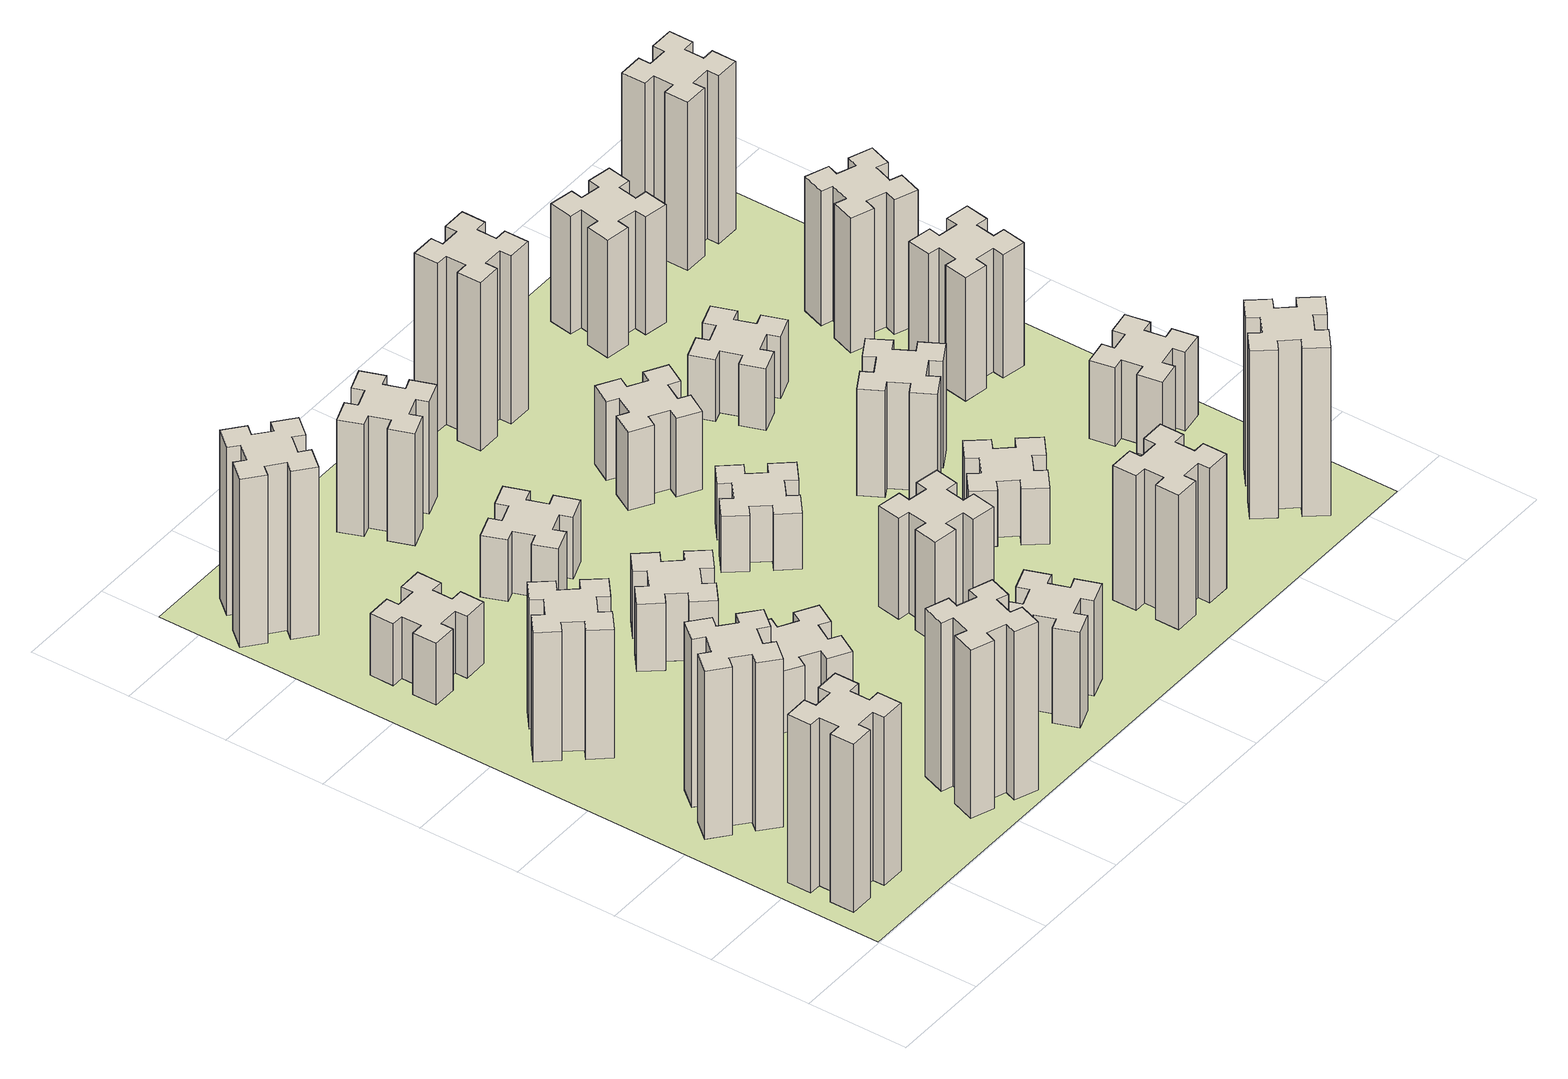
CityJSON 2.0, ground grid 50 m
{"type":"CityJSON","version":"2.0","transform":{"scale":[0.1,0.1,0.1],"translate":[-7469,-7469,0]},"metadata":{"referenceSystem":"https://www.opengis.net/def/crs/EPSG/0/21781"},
"CityObjects":{
"building1":{"type":"Building","attributes":{"class":"1000","function":"1000","usage":"1000","yearOfConstruction":2016,"roofType":"1000","measuredHeight":90,"storeysAboveGround":30,"storeysBelowGround":0},"geometry":[{"type":"Solid","lod":"1","boundaries":[[[[0,1,2,3,4,5,6,7,8,9,10,11,12,13,14,15,16,17,18,19]],[[17,16,20,21]],[[16,15,22,20]],[[15,14,23,22]],[[14,13,24,23]],[[13,12,25,24]],[[12,11,26,25]],[[11,10,27,26]],[[10,9,28,27]],[[9,8,29,28]],[[8,7,30,29]],[[7,6,31,30]],[[6,5,32,31]],[[5,4,33,32]],[[4,3,34,33]],[[3,2,35,34]],[[2,1,36,35]],[[1,0,37,36]],[[0,19,38,37]],[[19,18,39,38]],[[18,17,21,39]],[[24,25,26,27,28,29,30,31,32,33,34,35,36,37,38,39,21,20,22,23]]]]}]},
"building2":{"type":"Building","attributes":{"class":"1000","function":"1000","usage":"1000","yearOfConstruction":2016,"roofType":"1000","measuredHeight":90,"storeysAboveGround":30,"storeysBelowGround":0},"geometry":[{"type":"Solid","lod":"1","boundaries":[[[[40,41,42,43,44,45,46,47,48,49,50,51,52,53,54,55,56,57,58,59]],[[57,56,60,61]],[[56,55,62,60]],[[55,54,63,62]],[[54,53,64,63]],[[53,52,65,64]],[[52,51,66,65]],[[51,50,67,66]],[[50,49,68,67]],[[49,48,69,68]],[[48,47,70,69]],[[47,46,71,70]],[[46,45,72,71]],[[45,44,73,72]],[[44,43,74,73]],[[43,42,75,74]],[[42,41,76,75]],[[41,40,77,76]],[[40,59,78,77]],[[59,58,79,78]],[[58,57,61,79]],[[64,65,66,67,68,69,70,71,72,73,74,75,76,77,78,79,61,60,62,63]]]]}]},
"building3":{"type":"Building","attributes":{"class":"1000","function":"1000","usage":"1000","yearOfConstruction":2016,"roofType":"1000","measuredHeight":69,"storeysAboveGround":30,"storeysBelowGround":0},"geometry":[{"type":"Solid","lod":"1","boundaries":[[[[80,81,82,83,84,85,86,87,88,89,90,91,92,93,94,95,96,97,98,99]],[[97,96,100,101]],[[96,95,102,100]],[[95,94,103,102]],[[94,93,104,103]],[[93,92,105,104]],[[92,91,106,105]],[[91,90,107,106]],[[90,89,108,107]],[[89,88,109,108]],[[88,87,110,109]],[[87,86,111,110]],[[86,85,112,111]],[[85,84,113,112]],[[84,83,114,113]],[[83,82,115,114]],[[82,81,116,115]],[[81,80,117,116]],[[80,99,118,117]],[[99,98,119,118]],[[98,97,101,119]],[[104,105,106,107,108,109,110,111,112,113,114,115,116,117,118,119,101,100,102,103]]]]}]},
"building4":{"type":"Building","attributes":{"class":"1000","function":"1000","usage":"1000","yearOfConstruction":2016,"roofType":"1000","measuredHeight":33,"storeysAboveGround":30,"storeysBelowGround":0},"geometry":[{"type":"Solid","lod":"1","boundaries":[[[[120,121,122,123,124,125,126,127,128,129,130,131,132,133,134,135,136,137,138,139]],[[137,136,140,141]],[[136,135,142,140]],[[135,134,143,142]],[[134,133,144,143]],[[133,132,145,144]],[[132,131,146,145]],[[131,130,147,146]],[[130,129,148,147]],[[129,128,149,148]],[[128,127,150,149]],[[127,126,151,150]],[[126,125,152,151]],[[125,124,153,152]],[[124,123,154,153]],[[123,122,155,154]],[[122,121,156,155]],[[121,120,157,156]],[[120,139,158,157]],[[139,138,159,158]],[[138,137,141,159]],[[144,145,146,147,148,149,150,151,152,153,154,155,156,157,158,159,141,140,142,143]]]]}]},
"building5":{"type":"Building","attributes":{"class":"1000","function":"1000","usage":"1000","yearOfConstruction":2016,"roofType":"1000","measuredHeight":90,"storeysAboveGround":30,"storeysBelowGround":0},"geometry":[{"type":"Solid","lod":"1","boundaries":[[[[160,161,162,163,164,165,166,167,168,169,170,171,172,173,174,175,176,177,178,179]],[[177,176,180,181]],[[176,175,182,180]],[[175,174,183,182]],[[174,173,184,183]],[[173,172,185,184]],[[172,171,186,185]],[[171,170,187,186]],[[170,169,188,187]],[[169,168,189,188]],[[168,167,190,189]],[[167,166,191,190]],[[166,165,192,191]],[[165,164,193,192]],[[164,163,194,193]],[[163,162,195,194]],[[162,161,196,195]],[[161,160,197,196]],[[160,179,198,197]],[[179,178,199,198]],[[178,177,181,199]],[[184,185,186,187,188,189,190,191,192,193,194,195,196,197,198,199,181,180,182,183]]]]}]},
"building6":{"type":"Building","attributes":{"class":"1000","function":"1000","usage":"1000","yearOfConstruction":2016,"roofType":"1000","measuredHeight":90,"storeysAboveGround":30,"storeysBelowGround":0},"geometry":[{"type":"Solid","lod":"1","boundaries":[[[[200,201,202,203,204,205,206,207,208,209,210,211,212,213,214,215,216,217,218,219]],[[217,216,220,221]],[[216,215,222,220]],[[215,214,223,222]],[[214,213,224,223]],[[213,212,225,224]],[[212,211,226,225]],[[211,210,227,226]],[[210,209,228,227]],[[209,208,229,228]],[[208,207,230,229]],[[207,206,231,230]],[[206,205,232,231]],[[205,204,233,232]],[[204,203,234,233]],[[203,202,235,234]],[[202,201,236,235]],[[201,200,237,236]],[[200,219,238,237]],[[219,218,239,238]],[[218,217,221,239]],[[224,225,226,227,228,229,230,231,232,233,234,235,236,237,238,239,221,220,222,223]]]]}]},
"building7":{"type":"Building","attributes":{"class":"1000","function":"1000","usage":"1000","yearOfConstruction":2016,"roofType":"1000","measuredHeight":33,"storeysAboveGround":30,"storeysBelowGround":0},"geometry":[{"type":"Solid","lod":"1","boundaries":[[[[240,241,242,243,244,245,246,247,248,249,250,251,252,253,254,255,256,257,258,259]],[[257,256,260,261]],[[256,255,262,260]],[[255,254,263,262]],[[254,253,264,263]],[[253,252,265,264]],[[252,251,266,265]],[[251,250,267,266]],[[250,249,268,267]],[[249,248,269,268]],[[248,247,270,269]],[[247,246,271,270]],[[246,245,272,271]],[[245,244,273,272]],[[244,243,274,273]],[[243,242,275,274]],[[242,241,276,275]],[[241,240,277,276]],[[240,259,278,277]],[[259,258,279,278]],[[258,257,261,279]],[[264,265,266,267,268,269,270,271,272,273,274,275,276,277,278,279,261,260,262,263]]]]}]},
"building8":{"type":"Building","attributes":{"class":"1000","function":"1000","usage":"1000","yearOfConstruction":2016,"roofType":"1000","measuredHeight":36,"storeysAboveGround":30,"storeysBelowGround":0},"geometry":[{"type":"Solid","lod":"1","boundaries":[[[[280,281,282,283,284,285,286,287,288,289,290,291,292,293,294,295,296,297,298,299]],[[297,296,300,301]],[[296,295,302,300]],[[295,294,303,302]],[[294,293,304,303]],[[293,292,305,304]],[[292,291,306,305]],[[291,290,307,306]],[[290,289,308,307]],[[289,288,309,308]],[[288,287,310,309]],[[287,286,311,310]],[[286,285,312,311]],[[285,284,313,312]],[[284,283,314,313]],[[283,282,315,314]],[[282,281,316,315]],[[281,280,317,316]],[[280,299,318,317]],[[299,298,319,318]],[[298,297,301,319]],[[304,305,306,307,308,309,310,311,312,313,314,315,316,317,318,319,301,300,302,303]]]]}]},
"building9":{"type":"Building","attributes":{"class":"1000","function":"1000","usage":"1000","yearOfConstruction":2016,"roofType":"1000","measuredHeight":51,"storeysAboveGround":30,"storeysBelowGround":0},"geometry":[{"type":"Solid","lod":"1","boundaries":[[[[320,321,322,323,324,325,326,327,328,329,330,331,332,333,334,335,336,337,338,339]],[[337,336,340,341]],[[336,335,342,340]],[[335,334,343,342]],[[334,333,344,343]],[[333,332,345,344]],[[332,331,346,345]],[[331,330,347,346]],[[330,329,348,347]],[[329,328,349,348]],[[328,327,350,349]],[[327,326,351,350]],[[326,325,352,351]],[[325,324,353,352]],[[324,323,354,353]],[[323,322,355,354]],[[322,321,356,355]],[[321,320,357,356]],[[320,339,358,357]],[[339,338,359,358]],[[338,337,341,359]],[[344,345,346,347,348,349,350,351,352,353,354,355,356,357,358,359,341,340,342,343]]]]}]},
"building10":{"type":"Building","attributes":{"class":"1000","function":"1000","usage":"1000","yearOfConstruction":2016,"roofType":"1000","measuredHeight":33,"storeysAboveGround":30,"storeysBelowGround":0},"geometry":[{"type":"Solid","lod":"1","boundaries":[[[[360,361,362,363,364,365,366,367,368,369,370,371,372,373,374,375,376,377,378,379]],[[377,376,380,381]],[[376,375,382,380]],[[375,374,383,382]],[[374,373,384,383]],[[373,372,385,384]],[[372,371,386,385]],[[371,370,387,386]],[[370,369,388,387]],[[369,368,389,388]],[[368,367,390,389]],[[367,366,391,390]],[[366,365,392,391]],[[365,364,393,392]],[[364,363,394,393]],[[363,362,395,394]],[[362,361,396,395]],[[361,360,397,396]],[[360,379,398,397]],[[379,378,399,398]],[[378,377,381,399]],[[384,385,386,387,388,389,390,391,392,393,394,395,396,397,398,399,381,380,382,383]]]]}]},
"building11":{"type":"Building","attributes":{"class":"1000","function":"1000","usage":"1000","yearOfConstruction":2016,"roofType":"1000","measuredHeight":60,"storeysAboveGround":30,"storeysBelowGround":0},"geometry":[{"type":"Solid","lod":"1","boundaries":[[[[400,401,402,403,404,405,406,407,408,409,410,411,412,413,414,415,416,417,418,419]],[[417,416,420,421]],[[416,415,422,420]],[[415,414,423,422]],[[414,413,424,423]],[[413,412,425,424]],[[412,411,426,425]],[[411,410,427,426]],[[410,409,428,427]],[[409,408,429,428]],[[408,407,430,429]],[[407,406,431,430]],[[406,405,432,431]],[[405,404,433,432]],[[404,403,434,433]],[[403,402,435,434]],[[402,401,436,435]],[[401,400,437,436]],[[400,419,438,437]],[[419,418,439,438]],[[418,417,421,439]],[[424,425,426,427,428,429,430,431,432,433,434,435,436,437,438,439,421,420,422,423]]]]}]},
"building12":{"type":"Building","attributes":{"class":"1000","function":"1000","usage":"1000","yearOfConstruction":2016,"roofType":"1000","measuredHeight":54,"storeysAboveGround":30,"storeysBelowGround":0},"geometry":[{"type":"Solid","lod":"1","boundaries":[[[[440,441,442,443,444,445,446,447,448,449,450,451,452,453,454,455,456,457,458,459]],[[457,456,460,461]],[[456,455,462,460]],[[455,454,463,462]],[[454,453,464,463]],[[453,452,465,464]],[[452,451,466,465]],[[451,450,467,466]],[[450,449,468,467]],[[449,448,469,468]],[[448,447,470,469]],[[447,446,471,470]],[[446,445,472,471]],[[445,444,473,472]],[[444,443,474,473]],[[443,442,475,474]],[[442,441,476,475]],[[441,440,477,476]],[[440,459,478,477]],[[459,458,479,478]],[[458,457,461,479]],[[464,465,466,467,468,469,470,471,472,473,474,475,476,477,478,479,461,460,462,463]]]]}]},
"building13":{"type":"Building","attributes":{"class":"1000","function":"1000","usage":"1000","yearOfConstruction":2016,"roofType":"1000","measuredHeight":30,"storeysAboveGround":30,"storeysBelowGround":0},"geometry":[{"type":"Solid","lod":"1","boundaries":[[[[480,481,482,483,484,485,486,487,488,489,490,491,492,493,494,495,496,497,498,499]],[[497,496,500,501]],[[496,495,502,500]],[[495,494,503,502]],[[494,493,504,503]],[[493,492,505,504]],[[492,491,506,505]],[[491,490,507,506]],[[490,489,508,507]],[[489,488,509,508]],[[488,487,510,509]],[[487,486,511,510]],[[486,485,512,511]],[[485,484,513,512]],[[484,483,514,513]],[[483,482,515,514]],[[482,481,516,515]],[[481,480,517,516]],[[480,499,518,517]],[[499,498,519,518]],[[498,497,501,519]],[[504,505,506,507,508,509,510,511,512,513,514,515,516,517,518,519,501,500,502,503]]]]}]},
"building14":{"type":"Building","attributes":{"class":"1000","function":"1000","usage":"1000","yearOfConstruction":2016,"roofType":"1000","measuredHeight":72,"storeysAboveGround":30,"storeysBelowGround":0},"geometry":[{"type":"Solid","lod":"1","boundaries":[[[[520,521,522,523,524,525,526,527,528,529,530,531,532,533,534,535,536,537,538,539]],[[537,536,540,541]],[[536,535,542,540]],[[535,534,543,542]],[[534,533,544,543]],[[533,532,545,544]],[[532,531,546,545]],[[531,530,547,546]],[[530,529,548,547]],[[529,528,549,548]],[[528,527,550,549]],[[527,526,551,550]],[[526,525,552,551]],[[525,524,553,552]],[[524,523,554,553]],[[523,522,555,554]],[[522,521,556,555]],[[521,520,557,556]],[[520,539,558,557]],[[539,538,559,558]],[[538,537,541,559]],[[544,545,546,547,548,549,550,551,552,553,554,555,556,557,558,559,541,540,542,543]]]]}]},
"building15":{"type":"Building","attributes":{"class":"1000","function":"1000","usage":"1000","yearOfConstruction":2016,"roofType":"1000","measuredHeight":42,"storeysAboveGround":30,"storeysBelowGround":0},"geometry":[{"type":"Solid","lod":"1","boundaries":[[[[560,561,562,563,564,565,566,567,568,569,570,571,572,573,574,575,576,577,578,579]],[[577,576,580,581]],[[576,575,582,580]],[[575,574,583,582]],[[574,573,584,583]],[[573,572,585,584]],[[572,571,586,585]],[[571,570,587,586]],[[570,569,588,587]],[[569,568,589,588]],[[568,567,590,589]],[[567,566,591,590]],[[566,565,592,591]],[[565,564,593,592]],[[564,563,594,593]],[[563,562,595,594]],[[562,561,596,595]],[[561,560,597,596]],[[560,579,598,597]],[[579,578,599,598]],[[578,577,581,599]],[[584,585,586,587,588,589,590,591,592,593,594,595,596,597,598,599,581,580,582,583]]]]}]},
"building16":{"type":"Building","attributes":{"class":"1000","function":"1000","usage":"1000","yearOfConstruction":2016,"roofType":"1000","measuredHeight":90,"storeysAboveGround":30,"storeysBelowGround":0},"geometry":[{"type":"Solid","lod":"1","boundaries":[[[[600,601,602,603,604,605,606,607,608,609,610,611,612,613,614,615,616,617,618,619]],[[617,616,620,621]],[[616,615,622,620]],[[615,614,623,622]],[[614,613,624,623]],[[613,612,625,624]],[[612,611,626,625]],[[611,610,627,626]],[[610,609,628,627]],[[609,608,629,628]],[[608,607,630,629]],[[607,606,631,630]],[[606,605,632,631]],[[605,604,633,632]],[[604,603,634,633]],[[603,602,635,634]],[[602,601,636,635]],[[601,600,637,636]],[[600,619,638,637]],[[619,618,639,638]],[[618,617,621,639]],[[624,625,626,627,628,629,630,631,632,633,634,635,636,637,638,639,621,620,622,623]]]]}]},
"building17":{"type":"Building","attributes":{"class":"1000","function":"1000","usage":"1000","yearOfConstruction":2016,"roofType":"1000","measuredHeight":30,"storeysAboveGround":30,"storeysBelowGround":0},"geometry":[{"type":"Solid","lod":"1","boundaries":[[[[640,641,642,643,644,645,646,647,648,649,650,651,652,653,654,655,656,657,658,659]],[[657,656,660,661]],[[656,655,662,660]],[[655,654,663,662]],[[654,653,664,663]],[[653,652,665,664]],[[652,651,666,665]],[[651,650,667,666]],[[650,649,668,667]],[[649,648,669,668]],[[648,647,670,669]],[[647,646,671,670]],[[646,645,672,671]],[[645,644,673,672]],[[644,643,674,673]],[[643,642,675,674]],[[642,641,676,675]],[[641,640,677,676]],[[640,659,678,677]],[[659,658,679,678]],[[658,657,661,679]],[[664,665,666,667,668,669,670,671,672,673,674,675,676,677,678,679,661,660,662,663]]]]}]},
"building18":{"type":"Building","attributes":{"class":"1000","function":"1000","usage":"1000","yearOfConstruction":2016,"roofType":"1000","measuredHeight":57,"storeysAboveGround":30,"storeysBelowGround":0},"geometry":[{"type":"Solid","lod":"1","boundaries":[[[[680,681,682,683,684,685,686,687,688,689,690,691,692,693,694,695,696,697,698,699]],[[697,696,700,701]],[[696,695,702,700]],[[695,694,703,702]],[[694,693,704,703]],[[693,692,705,704]],[[692,691,706,705]],[[691,690,707,706]],[[690,689,708,707]],[[689,688,709,708]],[[688,687,710,709]],[[687,686,711,710]],[[686,685,712,711]],[[685,684,713,712]],[[684,683,714,713]],[[683,682,715,714]],[[682,681,716,715]],[[681,680,717,716]],[[680,699,718,717]],[[699,698,719,718]],[[698,697,701,719]],[[704,705,706,707,708,709,710,711,712,713,714,715,716,717,718,719,701,700,702,703]]]]}]},
"building19":{"type":"Building","attributes":{"class":"1000","function":"1000","usage":"1000","yearOfConstruction":2016,"roofType":"1000","measuredHeight":33,"storeysAboveGround":30,"storeysBelowGround":0},"geometry":[{"type":"Solid","lod":"1","boundaries":[[[[720,721,722,723,724,725,726,727,728,729,730,731,732,733,734,735,736,737,738,739]],[[737,736,740,741]],[[736,735,742,740]],[[735,734,743,742]],[[734,733,744,743]],[[733,732,745,744]],[[732,731,746,745]],[[731,730,747,746]],[[730,729,748,747]],[[729,728,749,748]],[[728,727,750,749]],[[727,726,751,750]],[[726,725,752,751]],[[725,724,753,752]],[[724,723,754,753]],[[723,722,755,754]],[[722,721,756,755]],[[721,720,757,756]],[[720,739,758,757]],[[739,738,759,758]],[[738,737,741,759]],[[744,745,746,747,748,749,750,751,752,753,754,755,756,757,758,759,741,740,742,743]]]]}]},
"building20":{"type":"Building","attributes":{"class":"1000","function":"1000","usage":"1000","yearOfConstruction":2016,"roofType":"1000","measuredHeight":90,"storeysAboveGround":30,"storeysBelowGround":0},"geometry":[{"type":"Solid","lod":"1","boundaries":[[[[760,761,762,763,764,765,766,767,768,769,770,771,772,773,774,775,776,777,778,779]],[[777,776,780,781]],[[776,775,782,780]],[[775,774,783,782]],[[774,773,784,783]],[[773,772,785,784]],[[772,771,786,785]],[[771,770,787,786]],[[770,769,788,787]],[[769,768,789,788]],[[768,767,790,789]],[[767,766,791,790]],[[766,765,792,791]],[[765,764,793,792]],[[764,763,794,793]],[[763,762,795,794]],[[762,761,796,795]],[[761,760,797,796]],[[760,779,798,797]],[[779,778,799,798]],[[778,777,781,799]],[[784,785,786,787,788,789,790,791,792,793,794,795,796,797,798,799,781,780,782,783]]]]}]},
"building21":{"type":"Building","attributes":{"class":"1000","function":"1000","usage":"1000","yearOfConstruction":2016,"roofType":"1000","measuredHeight":63,"storeysAboveGround":30,"storeysBelowGround":0},"geometry":[{"type":"Solid","lod":"1","boundaries":[[[[800,801,802,803,804,805,806,807,808,809,810,811,812,813,814,815,816,817,818,819]],[[817,816,820,821]],[[816,815,822,820]],[[815,814,823,822]],[[814,813,824,823]],[[813,812,825,824]],[[812,811,826,825]],[[811,810,827,826]],[[810,809,828,827]],[[809,808,829,828]],[[808,807,830,829]],[[807,806,831,830]],[[806,805,832,831]],[[805,804,833,832]],[[804,803,834,833]],[[803,802,835,834]],[[802,801,836,835]],[[801,800,837,836]],[[800,819,838,837]],[[819,818,839,838]],[[818,817,821,839]],[[824,825,826,827,828,829,830,831,832,833,834,835,836,837,838,839,821,820,822,823]]]]}]},
"building22":{"type":"Building","attributes":{"class":"1000","function":"1000","usage":"1000","yearOfConstruction":2016,"roofType":"1000","measuredHeight":42,"storeysAboveGround":30,"storeysBelowGround":0},"geometry":[{"type":"Solid","lod":"1","boundaries":[[[[840,841,842,843,844,845,846,847,848,849,850,851,852,853,854,855,856,857,858,859]],[[857,856,860,861]],[[856,855,862,860]],[[855,854,863,862]],[[854,853,864,863]],[[853,852,865,864]],[[852,851,866,865]],[[851,850,867,866]],[[850,849,868,867]],[[849,848,869,868]],[[848,847,870,869]],[[847,846,871,870]],[[846,845,872,871]],[[845,844,873,872]],[[844,843,874,873]],[[843,842,875,874]],[[842,841,876,875]],[[841,840,877,876]],[[840,859,878,877]],[[859,858,879,878]],[[858,857,861,879]],[[864,865,866,867,868,869,870,871,872,873,874,875,876,877,878,879,861,860,862,863]]]]}]},
"building23":{"type":"Building","attributes":{"class":"1000","function":"1000","usage":"1000","yearOfConstruction":2016,"roofType":"1000","measuredHeight":66,"storeysAboveGround":30,"storeysBelowGround":0},"geometry":[{"type":"Solid","lod":"1","boundaries":[[[[880,881,882,883,884,885,886,887,888,889,890,891,892,893,894,895,896,897,898,899]],[[897,896,900,901]],[[896,895,902,900]],[[895,894,903,902]],[[894,893,904,903]],[[893,892,905,904]],[[892,891,906,905]],[[891,890,907,906]],[[890,889,908,907]],[[889,888,909,908]],[[888,887,910,909]],[[887,886,911,910]],[[886,885,912,911]],[[885,884,913,912]],[[884,883,914,913]],[[883,882,915,914]],[[882,881,916,915]],[[881,880,917,916]],[[880,899,918,917]],[[899,898,919,918]],[[898,897,901,919]],[[904,905,906,907,908,909,910,911,912,913,914,915,916,917,918,919,901,900,902,903]]]]}]},
"building24":{"type":"Building","attributes":{"class":"1000","function":"1000","usage":"1000","yearOfConstruction":2016,"roofType":"1000","measuredHeight":72,"storeysAboveGround":30,"storeysBelowGround":0},"geometry":[{"type":"Solid","lod":"1","boundaries":[[[[920,921,922,923,924,925,926,927,928,929,930,931,932,933,934,935,936,937,938,939]],[[937,936,940,941]],[[936,935,942,940]],[[935,934,943,942]],[[934,933,944,943]],[[933,932,945,944]],[[932,931,946,945]],[[931,930,947,946]],[[930,929,948,947]],[[929,928,949,948]],[[928,927,950,949]],[[927,926,951,950]],[[926,925,952,951]],[[925,924,953,952]],[[924,923,954,953]],[[923,922,955,954]],[[922,921,956,955]],[[921,920,957,956]],[[920,939,958,957]],[[939,938,959,958]],[[938,937,941,959]],[[944,945,946,947,948,949,950,951,952,953,954,955,956,957,958,959,941,940,942,943]]]]}]},
"building25":{"type":"Building","attributes":{"class":"1000","function":"1000","usage":"1000","yearOfConstruction":2016,"roofType":"1000","measuredHeight":90,"storeysAboveGround":30,"storeysBelowGround":0},"geometry":[{"type":"Solid","lod":"1","boundaries":[[[[960,961,962,963,964,965,966,967,968,969,970,971,972,973,974,975,976,977,978,979]],[[977,976,980,981]],[[976,975,982,980]],[[975,974,983,982]],[[974,973,984,983]],[[973,972,985,984]],[[972,971,986,985]],[[971,970,987,986]],[[970,969,988,987]],[[969,968,989,988]],[[968,967,990,989]],[[967,966,991,990]],[[966,965,992,991]],[[965,964,993,992]],[[964,963,994,993]],[[963,962,995,994]],[[962,961,996,995]],[[961,960,997,996]],[[960,979,998,997]],[[979,978,999,998]],[[978,977,981,999]],[[984,985,986,987,988,989,990,991,992,993,994,995,996,997,998,999,981,980,982,983]]]]}]},
"landuse1":{"type":"LandUse","attributes":{"name":"plot1","function":"1010"},"geometry":[{"type":"MultiSurface","lod":"1","boundaries":[[[1000,1001,1002,1003]]]}]}
},
"vertices":[
[165,425,0],[165,325,0],[105,325,0],[105,205,0],[225,205,0],[225,265,0],[325,265,0],[325,205,0],[445,205,0],[445,325,0],[385,325,0],[385,425,0],[445,425,0],[445,545,0],[325,545,0],[325,485,0],[225,485,0],[225,545,0],[105,545,0],[105,425,0],[225,485,900],[225,545,900],[325,485,900],[325,545,900],[445,545,900],[445,425,900],[385,425,900],[385,325,900],[445,325,900],[445,205,900],[325,205,900],[325,265,900],[225,265,900],[225,205,900],[105,205,900],[105,325,900],[165,325,900],[165,425,900],[105,425,900],[105,545,900],
[484,1067,0],[408,1132,0],[446,1178,0],[354,1255,0],[277,1163,0],[323,1124,0],[259,1048,0],[213,1086,0],[136,994,0],[228,917,0],[266,963,0],[343,899,0],[304,853,0],[396,776,0],[473,868,0],[427,906,0],[492,983,0],[538,944,0],[615,1036,0],[523,1113,0],[492,983,900],[538,944,900],[427,906,900],[473,868,900],[396,776,900],[304,853,900],[343,899,900],[266,963,900],[228,917,900],[136,994,900],[213,1086,900],[259,1048,900],[323,1124,900],[277,1163,900],[354,1255,900],[446,1178,900],[408,1132,900],[484,1067,900],[523,1113,900],[615,1036,900],
[492,1888,0],[427,1964,0],[473,2003,0],[396,2095,0],[304,2018,0],[343,1972,0],[266,1907,0],[228,1953,0],[136,1876,0],[213,1784,0],[259,1823,0],[323,1746,0],[277,1708,0],[354,1616,0],[446,1693,0],[408,1739,0],[484,1803,0],[523,1757,0],[615,1834,0],[538,1926,0],[484,1803,690],[523,1757,690],[408,1739,690],[446,1693,690],[354,1616,690],[277,1708,690],[323,1746,690],[259,1823,690],[213,1784,690],[136,1876,690],[228,1953,690],[266,1907,690],[343,1972,690],[304,2018,690],[396,2095,690],[473,2003,690],[427,1964,690],[492,1888,690],[538,1926,690],[615,1834,690],
[485,2545,0],[485,2645,0],[545,2645,0],[545,2765,0],[425,2765,0],[425,2705,0],[325,2705,0],[325,2765,0],[205,2765,0],[205,2645,0],[265,2645,0],[265,2545,0],[205,2545,0],[205,2425,0],[325,2425,0],[325,2485,0],[425,2485,0],[425,2425,0],[545,2425,0],[545,2545,0],[425,2485,330],[425,2425,330],[325,2485,330],[325,2425,330],[205,2425,330],[205,2545,330],[265,2545,330],[265,2645,330],[205,2645,330],[205,2765,330],[325,2765,330],[325,2705,330],[425,2705,330],[425,2765,330],[545,2765,330],[545,2645,330],[485,2645,330],[485,2545,330],[545,2545,330],[545,2425,330],
[1029,360,0],[995,266,0],[939,287,0],[897,174,0],[1010,133,0],[1031,189,0],[1125,155,0],[1104,99,0],[1217,57,0],[1258,170,0],[1202,191,0],[1236,285,0],[1292,264,0],[1333,377,0],[1220,418,0],[1200,362,0],[1106,396,0],[1127,452,0],[1014,493,0],[973,380,0],[1106,396,900],[1127,452,900],[1200,362,900],[1220,418,900],[1333,377,900],[1292,264,900],[1236,285,900],[1202,191,900],[1258,170,900],[1217,57,900],[1104,99,900],[1125,155,900],[1031,189,900],[1010,133,900],[897,174,900],[939,287,900],[995,266,900],[1029,360,900],[973,380,900],[1014,493,900],
[384,3387,0],[308,3452,0],[346,3498,0],[254,3575,0],[177,3483,0],[223,3444,0],[159,3368,0],[113,3406,0],[36,3314,0],[128,3237,0],[166,3283,0],[243,3219,0],[204,3173,0],[296,3096,0],[373,3188,0],[327,3226,0],[392,3303,0],[438,3264,0],[515,3356,0],[423,3433,0],[392,3303,900],[438,3264,900],[327,3226,900],[373,3188,900],[296,3096,900],[204,3173,900],[243,3219,900],[166,3283,900],[128,3237,900],[36,3314,900],[113,3406,900],[159,3368,900],[223,3444,900],[177,3483,900],[254,3575,900],[346,3498,900],[308,3452,900],[384,3387,900],[423,3433,900],[515,3356,900],
[1186,1117,0],[1236,1204,0],[1288,1174,0],[1348,1278,0],[1244,1338,0],[1214,1286,0],[1127,1336,0],[1157,1388,0],[1053,1448,0],[993,1344,0],[1045,1314,0],[995,1227,0],[943,1257,0],[883,1153,0],[987,1093,0],[1017,1145,0],[1104,1095,0],[1074,1043,0],[1178,983,0],[1238,1087,0],[1104,1095,330],[1074,1043,330],[1017,1145,330],[987,1093,330],[883,1153,330],[943,1257,330],[995,1227,330],[1045,1314,330],[993,1344,330],[1053,1448,330],[1157,1388,330],[1127,1336,330],[1214,1286,330],[1244,1338,330],[1348,1278,330],[1288,1174,330],[1236,1204,330],[1186,1117,330],[1238,1087,330],[1178,983,330],
[1083,1972,0],[1006,1907,0],[968,1953,0],[876,1876,0],[953,1784,0],[999,1823,0],[1063,1746,0],[1017,1708,0],[1094,1616,0],[1186,1693,0],[1148,1739,0],[1224,1803,0],[1263,1757,0],[1355,1834,0],[1278,1926,0],[1232,1888,0],[1167,1964,0],[1213,2003,0],[1136,2095,0],[1044,2018,0],[1167,1964,360],[1213,2003,360],[1232,1888,360],[1278,1926,360],[1355,1834,360],[1263,1757,360],[1224,1803,360],[1148,1739,360],[1186,1693,360],[1094,1616,360],[1017,1708,360],[1063,1746,360],[999,1823,360],[953,1784,360],[876,1876,360],[968,1953,360],[1006,1907,360],[1083,1972,360],[1044,2018,360],[1136,2095,360],
[1765,496,0],[1671,462,0],[1650,518,0],[1537,477,0],[1579,364,0],[1635,385,0],[1669,291,0],[1613,270,0],[1654,157,0],[1767,199,0],[1746,255,0],[1840,289,0],[1860,233,0],[1973,274,0],[1932,387,0],[1876,366,0],[1842,460,0],[1898,480,0],[1857,593,0],[1744,552,0],[1842,460,510],[1898,480,510],[1876,366,510],[1932,387,510],[1973,274,510],[1860,233,510],[1840,289,510],[1746,255,510],[1767,199,510],[1654,157,510],[1613,270,510],[1669,291,510],[1635,385,510],[1579,364,510],[1537,477,510],[1650,518,510],[1671,462,510],[1765,496,510],[1744,552,510],[1857,593,510],
[1106,2475,0],[1200,2509,0],[1220,2453,0],[1333,2494,0],[1292,2607,0],[1236,2586,0],[1202,2680,0],[1258,2700,0],[1217,2813,0],[1104,2772,0],[1125,2716,0],[1031,2682,0],[1010,2738,0],[897,2697,0],[939,2584,0],[995,2605,0],[1029,2511,0],[973,2490,0],[1014,2377,0],[1127,2419,0],[1029,2511,330],[973,2490,330],[995,2605,330],[939,2584,330],[897,2697,330],[1010,2738,330],[1031,2682,330],[1125,2716,330],[1104,2772,330],[1217,2813,330],[1258,2700,330],[1202,2680,330],[1236,2586,330],[1292,2607,330],[1333,2494,330],[1220,2453,330],[1200,2509,330],[1106,2475,330],[1127,2419,330],[1014,2377,330],
[1125,3456,0],[1031,3422,0],[1010,3478,0],[897,3437,0],[939,3324,0],[995,3345,0],[1029,3251,0],[973,3230,0],[1014,3117,0],[1127,3159,0],[1106,3215,0],[1200,3249,0],[1220,3193,0],[1333,3234,0],[1292,3347,0],[1236,3326,0],[1202,3420,0],[1258,3440,0],[1217,3553,0],[1104,3512,0],[1202,3420,600],[1258,3440,600],[1236,3326,600],[1292,3347,600],[1333,3234,600],[1220,3193,600],[1200,3249,600],[1106,3215,600],[1127,3159,600],[1014,3117,600],[973,3230,600],[1029,3251,600],[995,3345,600],[939,3324,600],[897,3437,600],[1010,3478,600],[1031,3422,600],[1125,3456,600],[1104,3512,600],[1217,3553,600],
[2055,1047,0],[2072,1145,0],[2131,1135,0],[2152,1253,0],[2034,1274,0],[2024,1215,0],[1925,1232,0],[1936,1291,0],[1817,1312,0],[1797,1194,0],[1856,1184,0],[1838,1085,0],[1779,1096,0],[1758,977,0],[1877,957,0],[1887,1016,0],[1985,998,0],[1975,939,0],[2093,918,0],[2114,1037,0],[1985,998,540],[1975,939,540],[1887,1016,540],[1877,957,540],[1758,977,540],[1779,1096,540],[1838,1085,540],[1856,1184,540],[1797,1194,540],[1817,1312,540],[1936,1291,540],[1925,1232,540],[2024,1215,540],[2034,1274,540],[2152,1253,540],[2131,1135,540],[2072,1145,540],[2055,1047,540],[2114,1037,540],[2093,918,540],
[1972,1988,0],[1907,2064,0],[1953,2103,0],[1876,2195,0],[1784,2118,0],[1823,2072,0],[1746,2007,0],[1708,2053,0],[1616,1976,0],[1693,1884,0],[1739,1923,0],[1803,1846,0],[1757,1808,0],[1834,1716,0],[1926,1793,0],[1888,1839,0],[1964,1903,0],[2003,1857,0],[2095,1934,0],[2018,2026,0],[1964,1903,300],[2003,1857,300],[1888,1839,300],[1926,1793,300],[1834,1716,300],[1757,1808,300],[1803,1846,300],[1739,1923,300],[1693,1884,300],[1616,1976,300],[1708,2053,300],[1746,2007,300],[1823,2072,300],[1784,2118,300],[1876,2195,300],[1953,2103,300],[1907,2064,300],[1972,1988,300],[2018,2026,300],[2095,1934,300],
[2705,325,0],[2705,425,0],[2765,425,0],[2765,545,0],[2645,545,0],[2645,485,0],[2545,485,0],[2545,545,0],[2425,545,0],[2425,425,0],[2485,425,0],[2485,325,0],[2425,325,0],[2425,205,0],[2545,205,0],[2545,265,0],[2645,265,0],[2645,205,0],[2765,205,0],[2765,325,0],[2645,265,720],[2645,205,720],[2545,265,720],[2545,205,720],[2425,205,720],[2425,325,720],[2485,325,720],[2485,425,720],[2425,425,720],[2425,545,720],[2545,545,720],[2545,485,720],[2645,485,720],[2645,545,720],[2765,545,720],[2765,425,720],[2705,425,720],[2705,325,720],[2765,325,720],[2765,205,720],
[2026,2497,0],[2076,2584,0],[2128,2554,0],[2188,2658,0],[2084,2718,0],[2054,2666,0],[1967,2716,0],[1997,2768,0],[1893,2828,0],[1833,2724,0],[1885,2694,0],[1835,2607,0],[1783,2637,0],[1723,2533,0],[1827,2473,0],[1857,2525,0],[1944,2475,0],[1914,2423,0],[2018,2363,0],[2078,2467,0],[1944,2475,420],[1914,2423,420],[1857,2525,420],[1827,2473,420],[1723,2533,420],[1783,2637,420],[1835,2607,420],[1885,2694,420],[1833,2724,420],[1893,2828,420],[1997,2768,420],[1967,2716,420],[2054,2666,420],[2084,2718,420],[2188,2658,420],[2128,2554,420],[2076,2584,420],[2026,2497,420],[2078,2467,420],[2018,2363,420],
[1965,3385,0],[1965,3485,0],[2025,3485,0],[2025,3605,0],[1905,3605,0],[1905,3545,0],[1805,3545,0],[1805,3605,0],[1685,3605,0],[1685,3485,0],[1745,3485,0],[1745,3385,0],[1685,3385,0],[1685,3265,0],[1805,3265,0],[1805,3325,0],[1905,3325,0],[1905,3265,0],[2025,3265,0],[2025,3385,0],[1905,3325,900],[1905,3265,900],[1805,3325,900],[1805,3265,900],[1685,3265,900],[1685,3385,900],[1745,3385,900],[1745,3485,900],[1685,3485,900],[1685,3605,900],[1805,3605,900],[1805,3545,900],[1905,3545,900],[1905,3605,900],[2025,3605,900],[2025,3485,900],[1965,3485,900],[1965,3385,900],[2025,3385,900],[2025,3265,900],
[2628,1099,0],[2704,1163,0],[2743,1117,0],[2835,1194,0],[2758,1286,0],[2712,1248,0],[2647,1324,0],[2693,1363,0],[2616,1455,0],[2524,1378,0],[2563,1332,0],[2486,1267,0],[2448,1313,0],[2356,1236,0],[2433,1144,0],[2479,1183,0],[2543,1106,0],[2497,1068,0],[2574,976,0],[2666,1053,0],[2543,1106,300],[2497,1068,300],[2479,1183,300],[2433,1144,300],[2356,1236,300],[2448,1313,300],[2486,1267,300],[2563,1332,300],[2524,1378,300],[2616,1455,300],[2693,1363,300],[2647,1324,300],[2712,1248,300],[2758,1286,300],[2835,1194,300],[2743,1117,300],[2704,1163,300],[2628,1099,300],[2666,1053,300],[2574,976,300],
[2584,1876,0],[2497,1826,0],[2467,1878,0],[2363,1818,0],[2423,1714,0],[2475,1744,0],[2525,1657,0],[2473,1627,0],[2533,1523,0],[2637,1583,0],[2607,1635,0],[2694,1685,0],[2724,1633,0],[2828,1693,0],[2768,1797,0],[2716,1767,0],[2666,1854,0],[2718,1884,0],[2658,1988,0],[2554,1928,0],[2666,1854,570],[2718,1884,570],[2716,1767,570],[2768,1797,570],[2828,1693,570],[2724,1633,570],[2694,1685,570],[2607,1635,570],[2637,1583,570],[2533,1523,570],[2473,1627,570],[2525,1657,570],[2475,1744,570],[2423,1714,570],[2363,1818,570],[2467,1878,570],[2497,1826,570],[2584,1876,570],[2554,1928,570],[2658,1988,570],
[2586,2475,0],[2680,2509,0],[2700,2453,0],[2813,2494,0],[2772,2607,0],[2716,2586,0],[2682,2680,0],[2738,2700,0],[2697,2813,0],[2584,2772,0],[2605,2716,0],[2511,2682,0],[2490,2738,0],[2377,2697,0],[2419,2584,0],[2475,2605,0],[2509,2511,0],[2453,2490,0],[2494,2377,0],[2607,2419,0],[2509,2511,330],[2453,2490,330],[2475,2605,330],[2419,2584,330],[2377,2697,330],[2490,2738,330],[2511,2682,330],[2605,2716,330],[2584,2772,330],[2697,2813,330],[2738,2700,330],[2682,2680,330],[2716,2586,330],[2772,2607,330],[2813,2494,330],[2700,2453,330],[2680,2509,330],[2586,2475,330],[2607,2419,330],[2494,2377,330],
[3468,259,0],[3544,323,0],[3583,277,0],[3675,354,0],[3598,446,0],[3552,408,0],[3487,484,0],[3533,523,0],[3456,615,0],[3364,538,0],[3403,492,0],[3326,427,0],[3288,473,0],[3196,396,0],[3273,304,0],[3319,343,0],[3383,266,0],[3337,228,0],[3414,136,0],[3506,213,0],[3383,266,900],[3337,228,900],[3319,343,900],[3273,304,900],[3196,396,900],[3288,473,900],[3326,427,900],[3403,492,900],[3364,538,900],[3456,615,900],[3533,523,900],[3487,484,900],[3552,408,900],[3598,446,900],[3675,354,900],[3583,277,900],[3544,323,900],[3468,259,900],[3506,213,900],[3414,136,900],
[2596,3404,0],[2578,3305,0],[2519,3316,0],[2498,3197,0],[2617,3177,0],[2627,3236,0],[2725,3218,0],[2715,3159,0],[2833,3138,0],[2854,3257,0],[2795,3267,0],[2812,3365,0],[2871,3355,0],[2892,3473,0],[2774,3494,0],[2764,3435,0],[2665,3452,0],[2676,3511,0],[2557,3532,0],[2537,3414,0],[2665,3452,630],[2676,3511,630],[2764,3435,630],[2774,3494,630],[2892,3473,630],[2871,3355,630],[2812,3365,630],[2795,3267,630],[2854,3257,630],[2833,3138,630],[2715,3159,630],[2725,3218,630],[2627,3236,630],[2617,3177,630],[2498,3197,630],[2519,3316,630],[2578,3305,630],[2596,3404,630],[2537,3414,630],[2557,3532,630],
[3405,998,0],[3504,1016,0],[3514,957,0],[3632,977,0],[3611,1096,0],[3552,1085,0],[3535,1184,0],[3594,1194,0],[3573,1312,0],[3455,1291,0],[3465,1232,0],[3367,1215,0],[3357,1274,0],[3238,1253,0],[3259,1135,0],[3318,1145,0],[3336,1047,0],[3277,1037,0],[3297,918,0],[3416,939,0],[3336,1047,420],[3277,1037,420],[3318,1145,420],[3259,1135,420],[3238,1253,420],[3357,1274,420],[3367,1215,420],[3465,1232,420],[3455,1291,420],[3573,1312,420],[3594,1194,420],[3535,1184,420],[3552,1085,420],[3611,1096,420],[3632,977,420],[3514,957,420],[3504,1016,420],[3405,998,420],[3416,939,420],[3297,918,420],
[3267,1856,0],[3365,1838,0],[3355,1779,0],[3473,1758,0],[3494,1877,0],[3435,1887,0],[3452,1985,0],[3511,1975,0],[3532,2093,0],[3414,2114,0],[3404,2055,0],[3305,2072,0],[3316,2131,0],[3197,2152,0],[3177,2034,0],[3236,2024,0],[3218,1925,0],[3159,1936,0],[3138,1817,0],[3257,1797,0],[3218,1925,660],[3159,1936,660],[3236,2024,660],[3177,2034,660],[3197,2152,660],[3316,2131,660],[3305,2072,660],[3404,2055,660],[3414,2114,660],[3532,2093,660],[3511,1975,660],[3452,1985,660],[3435,1887,660],[3494,1877,660],[3473,1758,660],[3355,1779,660],[3365,1838,660],[3267,1856,660],[3257,1797,660],[3138,1817,660],
[3420,2582,0],[3326,2616,0],[3347,2672,0],[3234,2713,0],[3193,2600,0],[3249,2580,0],[3215,2486,0],[3159,2507,0],[3117,2394,0],[3230,2353,0],[3251,2409,0],[3345,2375,0],[3324,2319,0],[3437,2277,0],[3478,2390,0],[3422,2411,0],[3456,2505,0],[3512,2484,0],[3553,2597,0],[3440,2638,0],[3456,2505,720],[3512,2484,720],[3422,2411,720],[3478,2390,720],[3437,2277,720],[3324,2319,720],[3345,2375,720],[3251,2409,720],[3230,2353,720],[3117,2394,720],[3159,2507,720],[3215,2486,720],[3249,2580,720],[3193,2600,720],[3234,2713,720],[3347,2672,720],[3326,2616,720],[3420,2582,720],[3440,2638,720],[3553,2597,720],
[3285,3325,0],[3385,3325,0],[3385,3265,0],[3505,3265,0],[3505,3385,0],[3445,3385,0],[3445,3485,0],[3505,3485,0],[3505,3605,0],[3385,3605,0],[3385,3545,0],[3285,3545,0],[3285,3605,0],[3165,3605,0],[3165,3485,0],[3225,3485,0],[3225,3385,0],[3165,3385,0],[3165,3265,0],[3285,3265,0],[3225,3385,900],[3165,3385,900],[3225,3485,900],[3165,3485,900],[3165,3605,900],[3285,3605,900],[3285,3545,900],[3385,3545,900],[3385,3605,900],[3505,3605,900],[3505,3485,900],[3445,3485,900],[3445,3385,900],[3505,3385,900],[3505,3265,900],[3385,3265,900],[3385,3325,900],[3285,3325,900],[3285,3265,900],[3165,3265,900],
[5,3705,0],[3705,3705,0],[3705,5,0],[5,5,0]
]}
